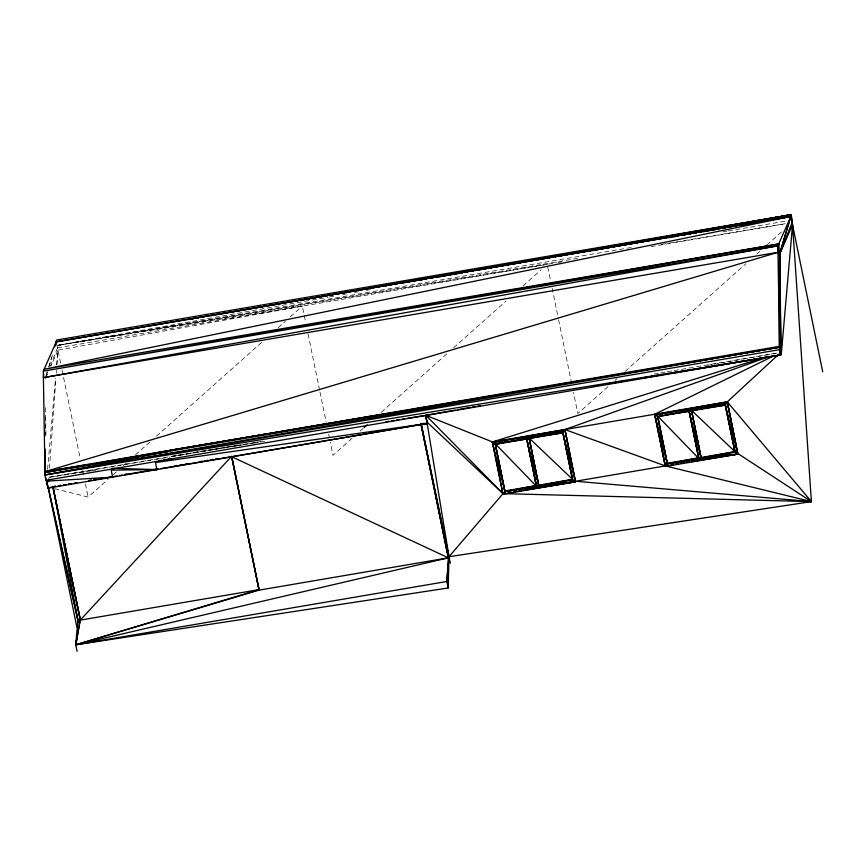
<?xml version="1.0" encoding="UTF-8"?>
<svg xmlns="http://www.w3.org/2000/svg" width="866" height="866" viewBox="0 0 866 866"><rect width="100%" height="100%" fill="white"/><g stroke="black" fill="none" stroke-linecap="round" stroke-linejoin="round"><path stroke-width="0.65" stroke-dasharray="4.33 3.25" d="M49.459 468.235L55.933 378.345M56.322 372.975L56.517 370.291M56.896 364.922L57.968 350.167L302.353 306.12L305.611 321.968M50.293 366.123L57.492 347.894L57.719 345.328L327.954 297.211M47.598 469.296L55.521 378.28M56.68 364.889L57.968 350.167L50.942 366.047M46.136 375.725L47.262 371.958M48.756 366.946L51.754 356.9M46.19 375.671L47.37 371.86M48.94 366.773L53.259 352.776M45.487 378.28L47.89 372.196M45.552 378.269L48.247 372.163M54.569 488.64L88.126 497.095L108.239 479.158M113.262 474.676L116.282 471.992M123.329 465.713L126.339 463.029M135.399 454.953L150.478 441.508M156.519 436.128L262.127 341.983M278.213 327.64L285.26 321.362M290.283 316.88L302.353 306.12L57.719 345.328L633.652 247.07M352.094 438.283L332.977 455.321L330.271 442.115M360.137 431.106L363.157 428.421M381.257 412.281L447.646 353.101M453.676 347.731L505.982 301.108M523.075 285.856L541.185 269.727M608.019 386.647L577.838 413.537L573.508 392.417M615.055 380.369L617.068 378.572M625.111 371.406L745.81 263.805M756.873 253.944L759.893 251.259M766.93 244.981L782.02 231.536M329.286 296.973L334.612 296.02M342.6 294.602L346.584 293.888M354.573 292.459L358.567 291.755M366.556 290.327L370.551 289.623M707.674 365.365L712.989 364.424M714.32 364.185L719.635 363.244M720.967 363.006L776.791 353.111M722.969 231.828L726.975 231.146M728.306 230.919L786.967 220.917M57.492 347.894L547.215 264.346L57.719 345.328L572.166 259.335M548.546 264.119L556.535 262.755M557.856 262.528L561.85 261.846M651.015 246.637L785.419 223.699L661.462 244.396M212.744 449.324L48.864 477.285L170.147 457.021M214.075 449.097L219.412 448.187M220.743 447.96L226.08 447.051M227.412 446.824L232.748 445.914M234.08 445.687L238.085 444.994M654.111 374.015L659.437 373.105M660.78 372.878L666.106 371.969M667.437 371.741L672.774 370.832M674.105 370.605L776.78 353.09M573.498 259.107L577.503 258.436M235.39 445.719L171.414 456.371L232.694 446.488M236.721 445.503L242.058 444.615M243.389 444.388L255.383 442.396M256.715 442.169L262.052 441.281M171.49 456.793L235.455 446.098M236.786 445.871L242.123 444.983M243.454 444.756L255.448 442.753M234.026 446.271L239.352 445.405M240.683 445.2L252.677 443.262M254.009 443.046L259.335 442.19M260.666 441.974L264.66 441.324M48.875 477.328L90.324 471.039M91.655 470.833L97.014 470.022M547.756 266.988L550.733 281.504M552.097 288.107L558.332 318.471M558.602 319.792L571.062 380.531M308.047 333.843L319.706 390.62M319.976 391.941L326.201 422.305M328.647 434.191L329.188 436.832M56.68 343.921L60.685 363.406M62.038 370.02L80.246 458.709M82.692 470.617L84.045 477.242M85.409 483.856L88.126 497.095M45.476 407.637L45.941 435.782M45.465 417.174L45.692 436.02"/><path stroke-width="1.3" d="M44.978 448.967L45.4 475.055M77.074 651.297L75.743 644.802L448.187 587.982L448.999 556.719L425.856 415.312L407.204 418.321M48.496 481.658L48.691 478.974M45.086 449.541L44.891 475.001L45.985 480.294L780.558 354.973L779.541 346.346L779.584 254.16L792.542 224.835L781.251 354.681L779.584 254.16L777.982 252.309L43.408 377.641L43.722 374.058M55.619 345.144L56.626 340.035L791.21 214.703L792.076 222.562L779.584 254.16L779.476 349.669L780.558 354.973L671.269 373.235L677.926 372.055M45.692 477.675L48.009 488.164L427.198 423.463L427.295 422.327L503.016 493.631L811.41 501.609L792.542 224.835M420.952 424.416L448.339 557.834L75.743 644.802L80.289 619.623L53.172 487.526L77.897 620.034L75.743 644.802L446.845 581.487L448.999 556.719L421.038 423.398L448.339 557.834L446.845 581.487L448.187 587.982M160.946 468.582L231.666 456.707L259.053 590.136L75.743 644.802L80.289 619.623L52.858 486.714L55.511 486.259L52.858 486.714L80.246 620.132L259.096 589.616L231.709 456.198M767.904 356.402L492.408 441.931L502.973 494.205L575.457 481.832L564.903 429.558L769.354 356.489M492.408 441.931L727.278 401.856L811.41 501.609L665.402 465.93L564.903 429.558L575.457 481.832L504.921 491.52L495.244 444.355L495.287 443.793L536.335 486.162L575.457 481.832L564.903 429.558L492.353 442.504L504.921 491.52L502.973 494.205L492.408 441.931L425.856 415.312L427.198 423.463L231.666 456.707L259.053 590.136L448.339 557.834L231.666 456.707M536.335 486.162L526.701 438.434L536.379 485.588L504.921 491.52L495.287 443.793L504.921 491.52L572.578 479.97L575.457 481.832L562.9 432.816L564.848 430.131L492.353 442.504L495.244 444.355L562.9 432.816L572.578 479.97L562.9 432.816L534.311 437.222M524.092 490.199L575.457 481.832L538.749 485.739L529.115 438.023L572.632 479.407L538.749 485.739L526.658 438.997L503.135 442.591M538.804 485.176L538.749 485.739L529.115 438.023L538.804 485.176L572.632 479.407L562.943 432.242M778.805 354.237L727.278 401.856L737.843 454.13L665.348 466.493L654.783 414.229L774.724 355.374M698.71 458.45L689.087 410.722L698.765 457.887L667.296 463.808L654.739 414.792L727.223 402.43L725.275 405.115L737.843 454.13L734.953 452.269L667.296 463.808L657.619 416.654L657.673 416.081L698.71 458.45L737.843 454.13L727.278 401.856L654.739 414.792L665.348 466.493L667.35 463.245L657.673 416.081L667.296 463.808L737.843 454.13L727.278 401.856M697.011 460.777L737.843 454.13L701.124 458.038L691.501 410.311L735.007 451.695L734.953 452.269L725.275 405.115L695.398 409.715M665.51 414.89L689.033 411.296L701.124 458.038L691.501 410.311L701.124 458.038L735.007 451.695L725.329 404.541M76.738 639.584L75.743 644.802L259.096 589.616M54.753 346.855L56.258 341.843L790.95 216.229L495.439 267.064M822.7 371.763L790.831 216.511L56.258 341.843L43.3 371.157L44.956 471.678L88.971 464.447M80.246 620.132L230.789 457.194M364.164 427.523L367.173 424.838M51.646 487.082L48.009 488.164L46.569 481.15L112.623 477.134L111.184 470.13L156.93 469.578L155.49 462.563L427.198 423.463L425.758 416.449M529.072 438.586L564.848 430.131L495.244 444.355M691.447 410.885L727.223 402.43L657.619 416.654L654.739 414.792M564.848 430.131L526.658 438.997L536.379 485.588L504.965 490.946M727.223 402.43L689.033 411.296L698.765 457.887L667.35 463.245M587.191 251.616L589.843 251.129M592.496 250.653L599.12 249.451M601.762 248.975L604.414 248.499M607.066 248.012L791.21 214.703L792.076 222.562M684.714 233.668L687.377 233.192M690.04 232.716L692.703 232.25M695.366 231.774L698.028 231.298M700.691 230.821L703.354 230.345M710.001 229.165L712.664 228.689M715.327 228.213L717.99 227.736M720.653 227.271L727.31 226.08M729.973 225.604L732.636 225.138M735.299 224.662L747.282 222.53M749.945 222.053L791.21 214.703L779.584 254.16L780.786 352.408M43.408 377.641L777.874 245.836L790.831 216.511L738.969 225.517M44.978 472.63L170.169 450.32L382.231 414.403M455.105 410.127L425.856 415.312L503.016 493.631L505.657 493.198L503.016 493.631L448.999 556.719L448.426 556.816L421.038 423.398M457.757 409.661L469.729 407.54M472.381 407.063L475.044 406.598M477.696 406.122L480.359 405.656M383.811 286.31L386.474 285.845M403.783 282.803L406.446 282.327M409.109 281.861L411.772 281.396M414.435 280.93L426.418 278.82M429.081 278.354L791.21 214.703L221.317 313.925M190.856 319.197L193.519 318.731M196.052 318.32L198.844 317.8M201.367 317.4L204.17 316.88M210.828 315.722L213.48 315.256M216.002 314.856L218.806 314.326M419.631 280.248L422.294 279.783M439.582 276.774L442.234 276.319M444.897 275.853L447.56 275.388M450.223 274.923L452.875 274.468M455.538 274.002L462.184 272.844M464.847 272.389L467.51 271.924M470.162 271.459L472.825 270.993M475.488 270.538L482.135 269.38M484.798 268.915L487.45 268.46M490.113 267.995L492.776 267.529M668.476 237.771L671.139 237.316M673.802 236.851L676.454 236.386M683.112 235.227L685.764 234.773M688.427 234.307L691.09 233.842M693.742 233.387L696.405 232.922M703.051 231.763L705.714 231.298M708.377 230.843L711.04 230.378M713.692 229.912L716.355 229.458M723.002 228.299L725.665 227.834M728.328 227.368L730.98 226.914M733.643 226.448L736.306 225.983M301.108 300.058L790.95 216.229M395.567 412.151L398.241 411.696M415.583 408.763L418.246 408.308M420.908 407.854L423.582 407.41M426.245 406.955L428.919 406.5M451.587 402.658L454.26 402.214M456.923 401.759L459.597 401.304M482.265 397.472L484.938 397.018M487.601 396.563L490.264 396.108M496.932 394.983L499.606 394.528M502.269 394.084L504.943 393.629M507.606 393.175L510.28 392.72M512.943 392.276L515.606 391.822M518.279 391.367L524.948 390.241M527.611 389.787L530.284 389.343M532.947 388.888L535.621 388.433M538.284 387.979L540.947 387.535M543.621 387.08L546.284 386.626M548.957 386.171L551.62 385.727M558.289 384.591L560.962 384.147M563.625 383.692L566.288 383.237M568.962 382.794L571.625 382.339M574.299 381.884L586.304 379.849M588.967 379.405L591.63 378.951M594.303 378.496L622.308 373.755M624.981 373.3L627.644 372.856M630.318 372.402L652.986 368.559M655.659 368.104L658.322 367.66M660.985 367.206L779.692 347.104L780.558 354.973L691.252 369.836M46.45 472.208L779.692 347.104L44.891 475.001L170.321 451.078L122.312 458.969M779.476 349.669L44.891 475.001L780.558 354.973M60.804 485.361L58.152 485.815L60.858 485.371M63.456 484.906L66.108 484.451L63.532 484.928M68.75 484.007L71.402 483.553M88.624 480.608L91.276 480.165M93.929 479.71L96.581 479.255M99.222 478.801L101.874 478.357M124.401 474.514L127.042 474.059M154.873 469.307L157.515 468.863M174.737 465.919L177.389 465.464M180.041 465.02L182.694 464.566M185.335 464.111L187.987 463.656M199.916 461.621L202.568 461.177M205.21 460.723L207.862 460.268M210.514 459.814L213.166 459.37M215.807 458.915L218.459 458.46M497.907 443.338L500.526 442.894M503.146 442.45L505.766 442.006M538.23 436.464L540.828 436.02M543.437 435.576L546.035 435.133M548.633 434.689L551.241 434.245M553.839 433.801L556.437 433.357M559.046 432.913L561.644 432.47M662.901 415.193L660.282 415.637L662.901 415.29M665.521 414.749L668.141 414.294M670.76 413.851L673.38 413.407M679.918 412.292L682.538 411.837M685.158 411.393L687.777 410.949M695.398 409.65L698.007 409.207M700.605 408.763L703.214 408.319M705.812 407.875L708.41 407.431M711.018 406.988L713.616 406.544M716.214 406.1L718.823 405.656M721.421 405.212L724.03 404.768M657.619 416.654L725.275 405.115L735.007 451.695L701.179 457.475M508.288 492.732L510.929 492.278M516.201 491.379L513.56 491.834L516.19 491.487M518.831 490.935L521.473 490.481M528.065 489.355L530.696 488.911M533.337 488.456L535.967 488.013M538.609 487.558L541.239 487.114M543.88 486.66L546.511 486.205M549.152 485.761L551.783 485.306M558.375 484.181L561.016 483.737M563.647 483.282L566.288 482.838M568.919 482.384L571.56 481.94M673.304 464.577L670.674 465.031L673.304 464.641M675.945 464.122L678.576 463.678L675.935 464.208M681.217 463.223L683.848 462.78M700.984 459.857L703.625 459.402M706.255 458.958L708.897 458.504M711.527 458.06L714.169 457.605M716.799 457.161L719.44 456.707M76.836 626.93L48.377 488.337L77.897 620.034L80.289 619.623M170.169 450.32L779.552 347.309M68.869 484.029L71.542 483.585M74.205 483.131L76.879 482.687M88.884 480.673L91.558 480.219M94.221 479.775L96.895 479.331M99.558 478.876L102.231 478.433M104.894 477.989L116.91 475.964M119.573 475.521L122.247 475.077M124.91 474.622L158.272 469.026M608.614 383.595L611.277 383.151L608.636 383.714M613.94 382.707L616.614 382.263M619.277 381.819L621.94 381.376M644.596 377.598L647.27 377.154M649.933 376.71L652.596 376.266L649.944 376.807M655.259 375.822L657.933 375.379M660.596 374.935L663.259 374.491L660.606 375.021M665.932 374.047L668.595 373.603M680.589 371.611L683.252 371.168M685.926 370.724L688.589 370.28M593.968 386.16L596.642 385.716M613.962 382.815L616.624 382.371M619.298 381.928L621.961 381.484M624.624 381.04L627.287 380.596M629.961 380.142L632.624 379.698M635.287 379.254L637.95 378.81M640.623 378.366L647.281 377.251M655.281 375.909L657.943 375.465M665.943 374.134L668.606 373.69M106.312 461.6L108.975 461.156M111.638 460.723L114.312 460.279M116.975 459.846L119.649 459.402M681.206 463.353L683.837 462.92M686.478 462.498L689.109 462.065M691.739 461.632L694.38 461.21M508.288 492.776L510.918 492.343M518.821 491.054L521.462 490.632M385.89 421.764L388.553 421.331M391.226 420.898L393.889 420.475M396.552 420.042L399.215 419.609M401.878 419.187L404.541 418.754M497.907 443.392L500.516 442.991M158.51 460.68L161.184 460.268M163.858 459.868L171.879 458.644M737.886 453.557L811.41 501.609L448.999 556.719L450.342 563.214M423.506 423.42L427.198 423.463M112.115 468.279L156.93 469.578M811.41 501.609L575.511 481.258L668.032 465.475L665.402 465.93L654.783 414.229M46.569 481.15L48.106 487.017M48.399 488.337L78.351 622.578M56.258 341.843L56.409 342.59M77.897 620.034L78.427 622.632M778.707 243.941L777.982 252.309L44.956 471.678L779.541 346.346L777.874 245.836L43.3 371.157L778.707 243.941L779.584 254.16L790.831 216.511L44.134 369.273L778.707 243.941"/></g></svg>
